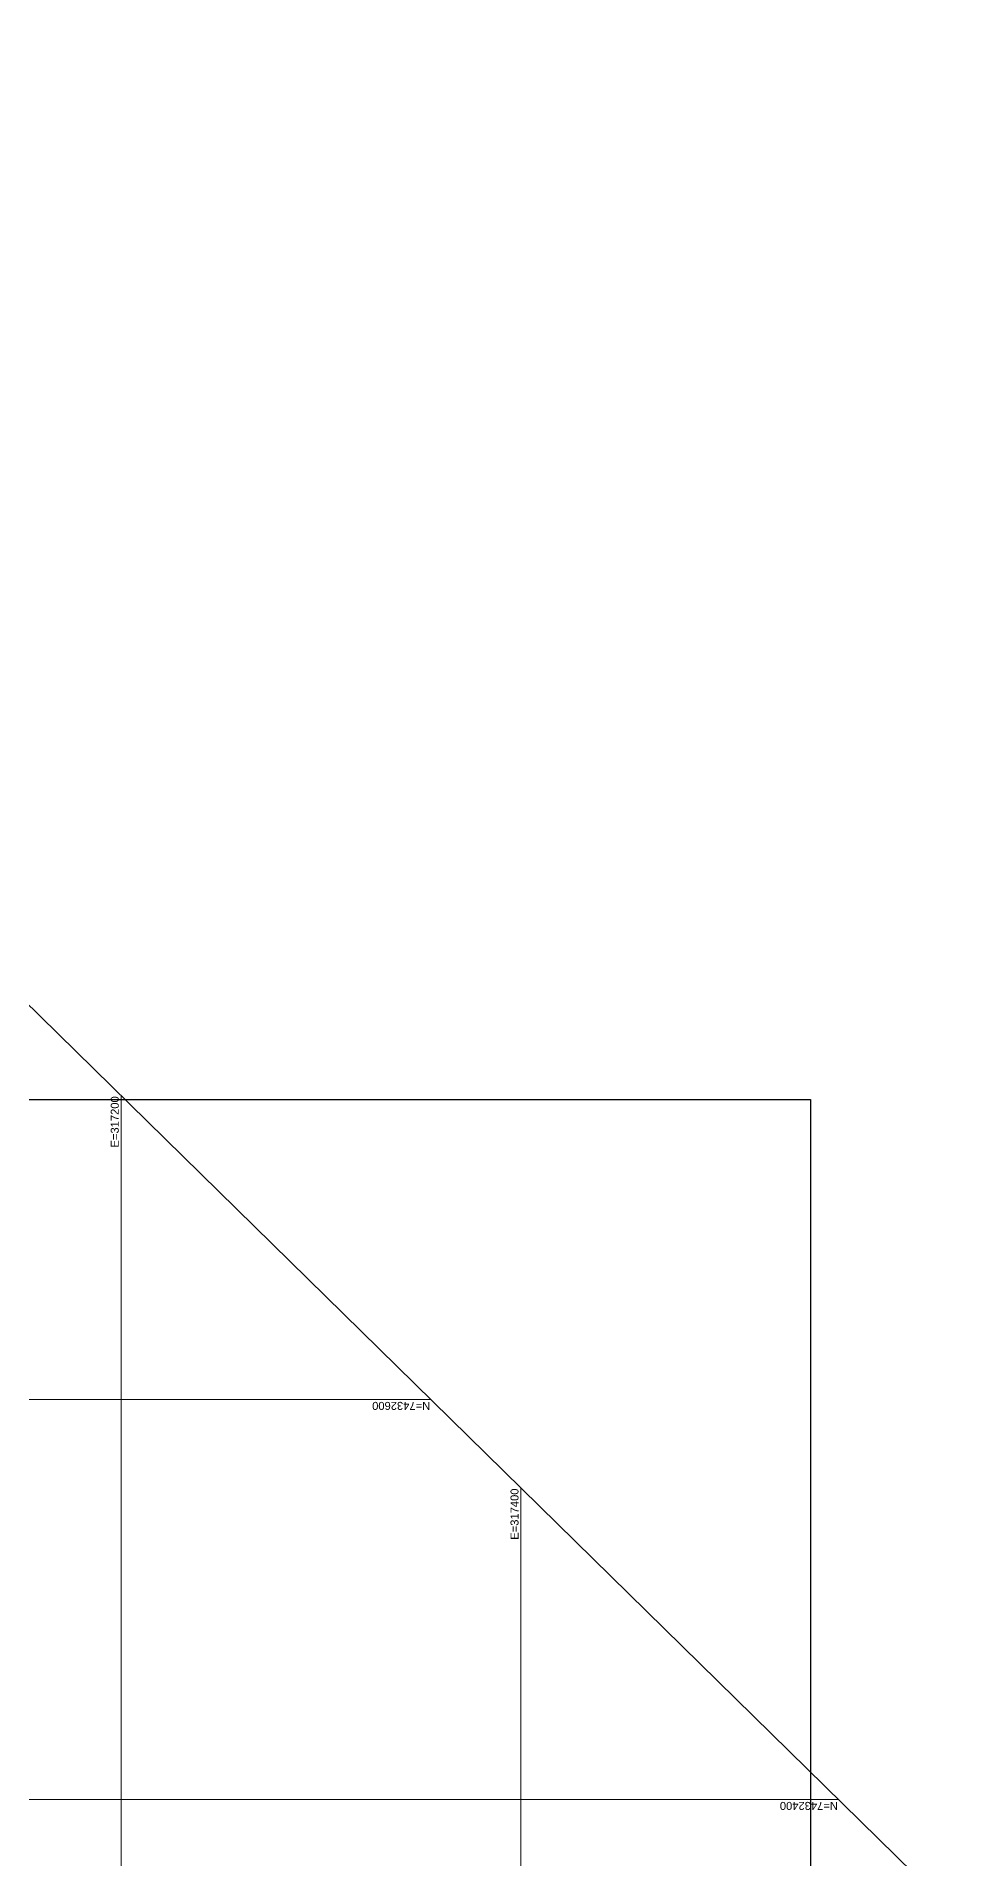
# Model space of a CAD drawing. Header units: metres. Extents: x 307545 to 341809, y 7387092 to 7434457.
# Drawn here: x 317158 to 317623, y 7432370 to 7433281 of the extents above; entities that cross this region are included whole.
import ezdxf
from ezdxf.enums import TextEntityAlignment as Align

# ---------------------------------------------------------------- set-up
doc = ezdxf.new("R2010")
doc.units = ezdxf.units.M
doc.header["$LTSCALE"] = 10
doc.layers.add('A-IMAGENS', color=255, linetype='Continuous')
doc.layers.add('F-SC-MALHA-TXT', color=8, linetype='Continuous')
doc.layers.add('A-VIEWPORTS', color=2, linetype='Continuous', plot=False)
doc.layers.add('F-VT-MALHA', color=8, linetype='Continuous', lineweight=0)
doc.styles.add('Arial', font='arial.ttf')
picture_1 = doc.add_image_def('image33.jpg', size_in_pixel=(5000, 5000))

# ---------------------------------------------------------------- blocks, each defined once
blk = doc.blocks.new('*U72')
at = {"layer": 'A-VIEWPORTS', "color": 2, "linetype": 'Continuous', "lineweight": -3}
blk.add_lwpolyline([(317221.6, 7431926.83), (316258.03, 7432871.65), (316659.9, 7433281.5), (317623.47, 7432336.68)], close=True, dxfattribs=at)

msp = doc.modelspace()

# ---------------------------------------------------------------- linework, layer by layer
at = {"layer": 'F-VT-MALHA'}
for p, q in [((317200, 7432037.53), (317200, 7432751.91)), ((316535.07, 7432600), (317354.93, 7432600)), ((317400, 7432214.65), (317400, 7432555.8)), ((316739.04, 7432400), (317558.9, 7432400))]:
    msp.add_line(p, q, dxfattribs=at)

# ---------------------------------------------------------------- block references
at = {"layer": 'A-VIEWPORTS', "color": 2, "linetype": 'Continuous', "lineweight": -3}
msp.add_blockref('*U72', (0, 0), dxfattribs=at)

# ---------------------------------------------------------------- texts
at = {"layer": 'F-SC-MALHA-TXT', "style": 'Arial'}
for s, p in [('E=317200', (317200, 7432751.61)), ('E=317400', (317400, 7432555.5))]:
    msp.add_text(s, height=4, rotation=90, dxfattribs=at).set_placement(p, align=Align.BOTTOM_RIGHT)
for s, p in [('N=7432600', (317354.63, 7432600)), ('N=7432400', (317558.6, 7432400))]:
    msp.add_text(s, height=4, rotation=180, dxfattribs=at).set_placement(p, align=Align.BOTTOM_LEFT)

# ---------------------------------------------------------------- pictures from other files: only their frames are drawn
at = {"layer": 'A-IMAGENS', "transparency": 33554687}
image = msp.add_image(picture_1, insert=(317044.9, 7432249.95), size_in_units=(500, 500), dxfattribs=dict(at, brightness=90))
image.dxf.flags = 6

doc.saveas('drawing.dxf')
